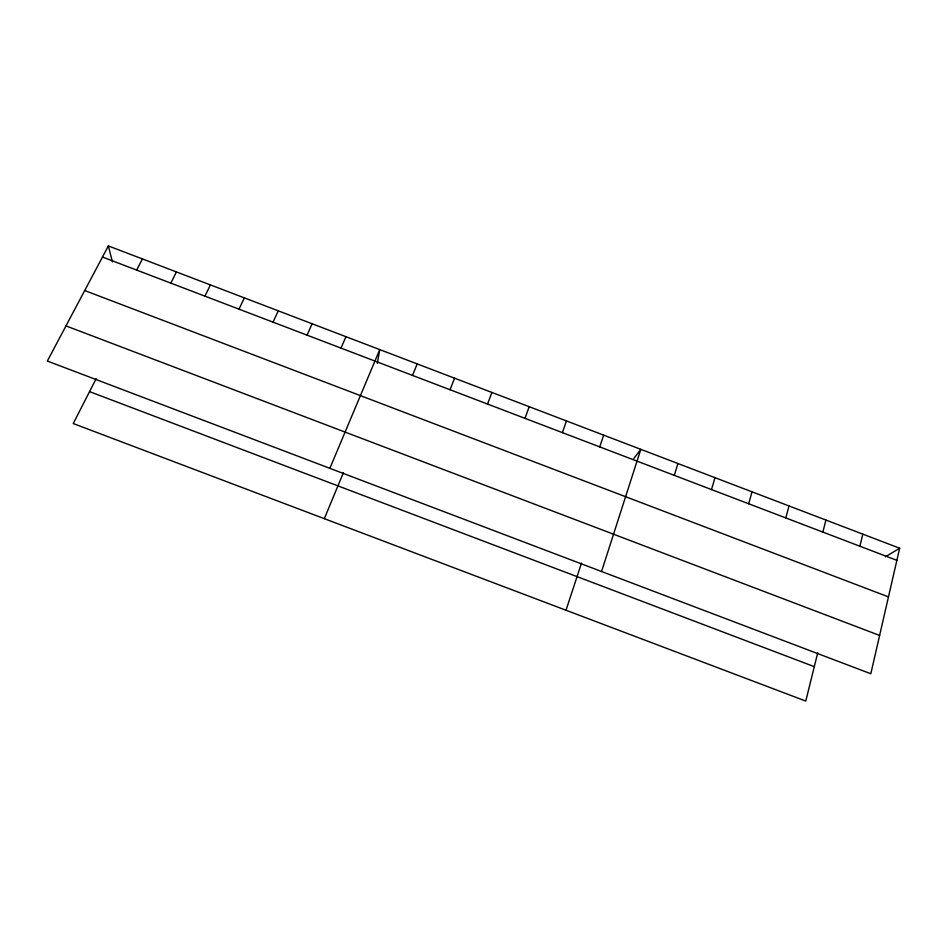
<?xml version="1.0" encoding="UTF-8"?>
<svg xmlns="http://www.w3.org/2000/svg" width="947" height="947" viewBox="0 0 947 947"><rect width="100%" height="100%" fill="white"/><g stroke="black" fill="none" stroke-linecap="round" stroke-linejoin="round"><path stroke-width="1.42" d="M377.332 363.388L379.747 349.597L329.864 468.327M899.65 548.218L870.814 673.755L47.35 361.044L108.36 245.924L899.65 548.218L885.421 556.8M859.888 546.218L862.812 534.144M817.735 652.767L805.779 701.076L73.25 423.546L96.132 378.741M822.86 532.084L825.926 520.057M785.785 517.926L789.005 505.947M748.663 503.757L752.025 491.824M711.505 489.563L715.009 477.679M674.288 475.358L677.934 463.521M601.558 571.503L640.823 449.34L633.851 458.478M566.01 610.235L581.517 563.063M599.735 446.889L603.665 435.147M562.376 432.625L566.46 420.93M524.981 418.349L529.207 406.701M487.539 404.049L491.907 392.449M450.05 389.738L454.572 378.184M412.513 375.403L417.177 363.897M324.324 518.672L343.418 472.648M341.003 348.105L345.951 336.694M307.041 335.143L312.119 323.767M273.044 322.158L278.264 310.829M239.011 309.16L244.35 297.879M204.931 296.151L210.412 284.905M170.815 283.129L176.438 271.931M136.664 270.084L142.417 258.933M65.97 325.898L879.621 635.437M89.551 391.62L814.29 666.652M102.465 257.028L896.868 560.34M84.709 290.54L888.475 596.894M108.36 245.924L112.421 261.928"/></g></svg>
